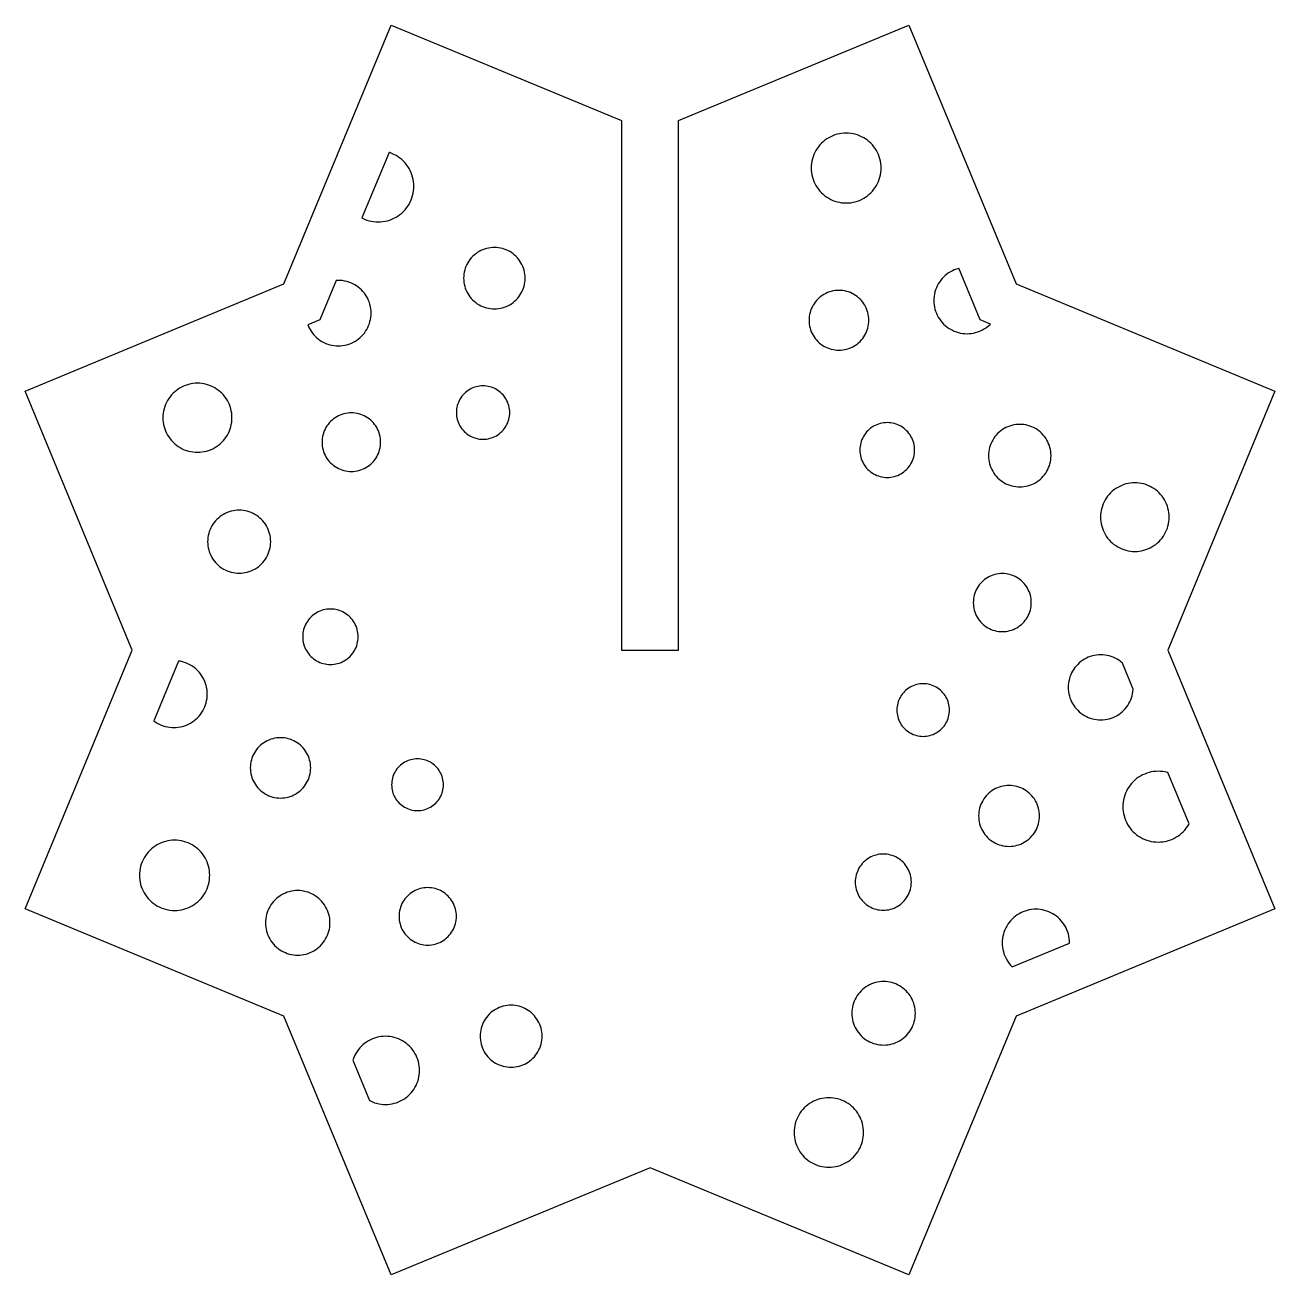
# Model space of a CAD drawing. Header units: millimetres. Extents: x -35 to 108, y -35 to 35.
# Drawn here: x -34.6 to 34.6, y -34.6 to 34.6 of the extents above; entities that cross this region are included whole.
import ezdxf

# ---------------------------------------------------------------- set-up
doc = ezdxf.new("R2010")
doc.units = ezdxf.units.MM
doc.layers.add('CUT', color=1, linetype='Continuous')

msp = doc.modelspace()

# ---------------------------------------------------------------- linework, layer by layer
at = {"layer": 'CUT'}
for points in [[(14.351, -34.645), (0, -28.701), (-14.351, -34.645), (-20.295, -20.295), (-34.645, -14.351), (-28.701, 0), (-34.645, 14.351), (-20.295, 20.295), (-14.351, 34.645), (-1.587, 29.359), (-1.587, 0), (1.587, 0), (1.587, 29.359), (14.351, 34.645), (20.295, 20.295), (34.645, 14.351), (28.701, 0), (34.645, -14.351), (20.295, -20.295), (14.351, -34.645)], [(12.711, 26.094), (12.748, 26.215), (12.776, 26.338), (12.797, 26.463), (12.809, 26.59), (12.814, 26.716), (12.809, 26.843), (12.797, 26.969), (12.776, 27.094), (12.748, 27.218), (12.711, 27.339), (12.666, 27.458), (12.614, 27.573), (12.554, 27.685), (12.487, 27.793), (12.413, 27.896), (12.333, 27.994), (12.246, 28.087), (12.154, 28.173), (12.056, 28.254), (11.952, 28.328), (11.845, 28.395), (11.733, 28.454), (11.617, 28.507), (11.499, 28.551), (11.377, 28.588), (11.254, 28.617), (11.129, 28.638), (11.003, 28.65), (10.876, 28.654), (10.749, 28.65), (10.623, 28.638), (10.498, 28.617), (10.374, 28.588), (10.253, 28.551), (10.134, 28.507), (10.019, 28.454), (9.907, 28.395), (9.799, 28.328), (9.696, 28.254), (9.598, 28.173), (9.506, 28.087), (9.419, 27.994), (9.339, 27.896), (9.265, 27.793), (9.198, 27.685), (9.138, 27.573), (9.086, 27.458), (9.041, 27.339), (9.004, 27.218), (8.975, 27.094), (8.955, 26.969), (8.942, 26.843), (8.938, 26.716), (8.942, 26.59), (8.955, 26.463), (8.975, 26.338), (9.004, 26.215), (9.041, 26.094), (9.086, 25.975), (9.138, 25.859), (9.198, 25.748), (9.265, 25.64), (9.339, 25.537), (9.419, 25.439), (9.506, 25.346), (9.598, 25.26), (9.696, 25.179), (9.799, 25.105), (9.907, 25.038), (10.019, 24.978), (10.134, 24.926), (10.253, 24.881), (10.374, 24.845), (10.498, 24.816), (10.623, 24.795), (10.749, 24.783), (10.876, 24.779), (11.003, 24.783), (11.129, 24.795), (11.254, 24.816), (11.377, 24.845), (11.499, 24.881), (11.617, 24.926), (11.733, 24.978), (11.845, 25.038), (11.952, 25.105), (12.056, 25.179), (12.154, 25.26), (12.246, 25.346), (12.333, 25.439), (12.413, 25.537), (12.487, 25.64), (12.554, 25.748), (12.614, 25.859), (12.666, 25.975), (12.711, 26.094)], [(-13.196, 25.069), (-13.159, 25.192), (-13.129, 25.318), (-13.108, 25.445), (-13.096, 25.574), (-13.091, 25.703), (-13.096, 25.832), (-13.108, 25.96), (-13.129, 26.087), (-13.159, 26.213), (-13.196, 26.336), (-13.241, 26.457), (-13.295, 26.575), (-13.356, 26.688), (-13.424, 26.798), (-13.499, 26.903), (-13.581, 27.003), (-13.669, 27.097), (-13.763, 27.185), (-13.863, 27.267), (-13.968, 27.342), (-14.077, 27.41), (-14.191, 27.471), (-14.309, 27.524), (-14.429, 27.57), (-14.463, 27.58), (-15.966, 23.951), (-15.935, 23.934), (-15.818, 23.881), (-15.697, 23.835), (-15.573, 23.798), (-15.448, 23.769), (-15.321, 23.748), (-15.192, 23.735), (-15.063, 23.731), (-14.934, 23.735), (-14.806, 23.748), (-14.678, 23.769), (-14.553, 23.798), (-14.429, 23.835), (-14.309, 23.881), (-14.191, 23.934), (-14.077, 23.995), (-13.968, 24.063), (-13.863, 24.138), (-13.763, 24.22), (-13.669, 24.308), (-13.581, 24.402), (-13.499, 24.502), (-13.424, 24.607), (-13.356, 24.717), (-13.295, 24.83), (-13.241, 24.948), (-13.196, 25.069)], [(-7.013, 20.064), (-6.98, 20.17), (-6.955, 20.279), (-6.937, 20.389), (-6.926, 20.5), (-6.922, 20.611), (-6.926, 20.723), (-6.937, 20.834), (-6.955, 20.944), (-6.98, 21.052), (-7.013, 21.159), (-7.052, 21.263), (-7.098, 21.365), (-7.151, 21.463), (-7.209, 21.558), (-7.274, 21.648), (-7.345, 21.735), (-7.421, 21.816), (-7.503, 21.892), (-7.589, 21.963), (-7.679, 22.028), (-7.774, 22.087), (-7.872, 22.139), (-7.974, 22.185), (-8.078, 22.224), (-8.185, 22.257), (-8.294, 22.282), (-8.404, 22.3), (-8.515, 22.311), (-8.626, 22.315), (-8.737, 22.311), (-8.848, 22.3), (-8.958, 22.282), (-9.067, 22.257), (-9.174, 22.224), (-9.278, 22.185), (-9.379, 22.139), (-9.478, 22.087), (-9.572, 22.028), (-9.663, 21.963), (-9.749, 21.892), (-9.831, 21.816), (-9.907, 21.735), (-9.978, 21.648), (-10.042, 21.558), (-10.101, 21.463), (-10.154, 21.365), (-10.2, 21.263), (-10.239, 21.159), (-10.272, 21.052), (-10.297, 20.944), (-10.315, 20.834), (-10.326, 20.723), (-10.33, 20.611), (-10.326, 20.5), (-10.315, 20.389), (-10.297, 20.279), (-10.272, 20.17), (-10.239, 20.064), (-10.2, 19.959), (-10.154, 19.858), (-10.101, 19.759), (-10.042, 19.665), (-9.978, 19.574), (-9.907, 19.488), (-9.831, 19.407), (-9.749, 19.33), (-9.663, 19.26), (-9.572, 19.195), (-9.478, 19.136), (-9.379, 19.083), (-9.278, 19.037), (-9.174, 18.998), (-9.067, 18.966), (-8.958, 18.94), (-8.848, 18.922), (-8.737, 18.911), (-8.626, 18.908), (-8.515, 18.911), (-8.404, 18.922), (-8.294, 18.94), (-8.185, 18.966), (-8.078, 18.998), (-7.974, 19.037), (-7.872, 19.083), (-7.774, 19.136), (-7.679, 19.195), (-7.589, 19.26), (-7.503, 19.33), (-7.421, 19.407), (-7.345, 19.488), (-7.274, 19.574), (-7.209, 19.665), (-7.151, 19.759), (-7.098, 19.858), (-7.052, 19.959), (-7.013, 20.064)], [(18.388, 17.721), (18.494, 17.778), (18.597, 17.842), (18.694, 17.912), (18.788, 17.988), (18.874, 18.069), (18.305, 18.305), (17.124, 21.157), (17.097, 21.151), (16.982, 21.116), (16.869, 21.073), (16.76, 21.024), (16.653, 20.967), (16.551, 20.903), (16.453, 20.833), (16.36, 20.757), (16.272, 20.674), (16.19, 20.586), (16.113, 20.493), (16.043, 20.395), (15.979, 20.293), (15.923, 20.187), (15.873, 20.077), (15.831, 19.964), (15.796, 19.849), (15.768, 19.732), (15.749, 19.613), (15.737, 19.493), (15.733, 19.372), (15.737, 19.252), (15.749, 19.132), (15.768, 19.013), (15.796, 18.896), (15.831, 18.781), (15.873, 18.668), (15.923, 18.558), (15.979, 18.452), (16.043, 18.35), (16.113, 18.252), (16.19, 18.159), (16.272, 18.071), (16.36, 17.988), (16.453, 17.912), (16.551, 17.842), (16.653, 17.778), (16.76, 17.721), (16.869, 17.672), (16.982, 17.629), (17.097, 17.594), (17.215, 17.567), (17.333, 17.547), (17.453, 17.536), (17.574, 17.532), (17.694, 17.536), (17.814, 17.547), (17.933, 17.567), (18.05, 17.594), (18.165, 17.629), (18.278, 17.672), (18.388, 17.721)], [(-15.556, 18.091), (-15.522, 18.204), (-15.495, 18.32), (-15.476, 18.437), (-15.464, 18.555), (-15.46, 18.674), (-15.464, 18.793), (-15.476, 18.911), (-15.495, 19.028), (-15.522, 19.144), (-15.556, 19.257), (-15.598, 19.369), (-15.647, 19.477), (-15.703, 19.582), (-15.766, 19.682), (-15.835, 19.779), (-15.911, 19.871), (-15.992, 19.957), (-16.078, 20.039), (-16.17, 20.114), (-16.267, 20.183), (-16.368, 20.246), (-16.472, 20.302), (-16.581, 20.351), (-16.692, 20.393), (-16.805, 20.427), (-16.921, 20.454), (-17.038, 20.474), (-17.156, 20.485), (-17.275, 20.489), (-17.394, 20.485), (-17.402, 20.484), (-18.305, 18.305), (-18.971, 18.029), (-18.952, 17.979), (-18.903, 17.871), (-18.847, 17.766), (-18.784, 17.666), (-18.715, 17.569), (-18.64, 17.477), (-18.559, 17.391), (-18.472, 17.309), (-18.38, 17.234), (-18.284, 17.165), (-18.183, 17.102), (-18.078, 17.046), (-17.97, 16.997), (-17.859, 16.955), (-17.745, 16.921), (-17.629, 16.894), (-17.512, 16.874), (-17.394, 16.863), (-17.275, 16.859), (-17.156, 16.863), (-17.038, 16.874), (-16.921, 16.894), (-16.805, 16.921), (-16.692, 16.955), (-16.581, 16.997), (-16.472, 17.046), (-16.368, 17.102), (-16.267, 17.165), (-16.17, 17.234), (-16.078, 17.309), (-15.992, 17.391), (-15.911, 17.477), (-15.835, 17.569), (-15.766, 17.666), (-15.703, 17.766), (-15.647, 17.871), (-15.598, 17.979), (-15.556, 18.091)], [(12.043, 17.745), (12.075, 17.848), (12.099, 17.954), (12.117, 18.061), (12.128, 18.169), (12.131, 18.278), (12.128, 18.386), (12.117, 18.494), (12.099, 18.601), (12.075, 18.707), (12.043, 18.81), (12.005, 18.912), (11.96, 19.011), (11.909, 19.106), (11.852, 19.198), (11.789, 19.287), (11.72, 19.37), (11.646, 19.45), (11.566, 19.524), (11.483, 19.593), (11.394, 19.656), (11.302, 19.713), (11.207, 19.764), (11.108, 19.809), (11.006, 19.847), (10.902, 19.879), (10.797, 19.903), (10.69, 19.921), (10.582, 19.932), (10.473, 19.935), (10.365, 19.932), (10.257, 19.921), (10.15, 19.903), (10.044, 19.879), (9.941, 19.847), (9.839, 19.809), (9.74, 19.764), (9.645, 19.713), (9.552, 19.656), (9.464, 19.593), (9.38, 19.524), (9.301, 19.45), (9.227, 19.37), (9.158, 19.287), (9.095, 19.198), (9.038, 19.106), (8.987, 19.011), (8.942, 18.912), (8.904, 18.81), (8.872, 18.707), (8.848, 18.601), (8.83, 18.494), (8.819, 18.386), (8.816, 18.278), (8.819, 18.169), (8.83, 18.061), (8.848, 17.954), (8.872, 17.848), (8.904, 17.745), (8.942, 17.643), (8.987, 17.544), (9.038, 17.449), (9.095, 17.357), (9.158, 17.268), (9.227, 17.185), (9.301, 17.105), (9.38, 17.031), (9.464, 16.962), (9.552, 16.899), (9.645, 16.842), (9.74, 16.791), (9.839, 16.746), (9.941, 16.708), (10.044, 16.676), (10.15, 16.652), (10.257, 16.634), (10.365, 16.623), (10.473, 16.62), (10.582, 16.623), (10.69, 16.634), (10.797, 16.652), (10.902, 16.676), (11.006, 16.708), (11.108, 16.746), (11.207, 16.791), (11.302, 16.842), (11.394, 16.899), (11.483, 16.962), (11.566, 17.031), (11.646, 17.105), (11.72, 17.185), (11.789, 17.268), (11.852, 17.357), (11.909, 17.449), (11.96, 17.544), (12.005, 17.643), (12.043, 17.745)], [(-23.274, 12.259), (-23.237, 12.378), (-23.209, 12.5), (-23.188, 12.624), (-23.176, 12.749), (-23.172, 12.874), (-23.176, 12.999), (-23.188, 13.124), (-23.209, 13.247), (-23.237, 13.369), (-23.274, 13.489), (-23.318, 13.607), (-23.37, 13.721), (-23.429, 13.831), (-23.495, 13.938), (-23.568, 14.039), (-23.647, 14.136), (-23.733, 14.228), (-23.824, 14.313), (-23.921, 14.393), (-24.023, 14.466), (-24.129, 14.532), (-24.24, 14.591), (-24.354, 14.643), (-24.471, 14.687), (-24.591, 14.723), (-24.713, 14.752), (-24.837, 14.772), (-24.961, 14.784), (-25.086, 14.788), (-25.212, 14.784), (-25.336, 14.772), (-25.46, 14.752), (-25.582, 14.723), (-25.702, 14.687), (-25.819, 14.643), (-25.933, 14.591), (-26.044, 14.532), (-26.15, 14.466), (-26.252, 14.393), (-26.349, 14.313), (-26.44, 14.228), (-26.526, 14.136), (-26.605, 14.039), (-26.678, 13.938), (-26.744, 13.831), (-26.803, 13.721), (-26.855, 13.607), (-26.899, 13.489), (-26.936, 13.369), (-26.964, 13.247), (-26.984, 13.124), (-26.997, 12.999), (-27.001, 12.874), (-26.997, 12.749), (-26.984, 12.624), (-26.964, 12.5), (-26.936, 12.378), (-26.899, 12.259), (-26.855, 12.141), (-26.803, 12.027), (-26.744, 11.917), (-26.678, 11.81), (-26.605, 11.709), (-26.526, 11.612), (-26.44, 11.52), (-26.349, 11.435), (-26.252, 11.355), (-26.15, 11.282), (-26.044, 11.216), (-25.933, 11.157), (-25.819, 11.105), (-25.702, 11.061), (-25.582, 11.025), (-25.46, 10.996), (-25.336, 10.976), (-25.212, 10.964), (-25.086, 10.96), (-24.961, 10.964), (-24.837, 10.976), (-24.713, 10.996), (-24.591, 11.025), (-24.471, 11.061), (-24.354, 11.105), (-24.24, 11.157), (-24.129, 11.216), (-24.023, 11.282), (-23.921, 11.355), (-23.824, 11.435), (-23.733, 11.52), (-23.647, 11.612), (-23.568, 11.709), (-23.495, 11.81), (-23.429, 11.917), (-23.37, 12.027), (-23.318, 12.141), (-23.274, 12.259)], [(-7.853, 12.687), (-7.825, 12.779), (-7.803, 12.873), (-7.787, 12.969), (-7.778, 13.065), (-7.775, 13.162), (-7.778, 13.259), (-7.787, 13.355), (-7.803, 13.45), (-7.825, 13.545), (-7.853, 13.637), (-7.887, 13.728), (-7.927, 13.816), (-7.973, 13.901), (-8.024, 13.983), (-8.08, 14.062), (-8.142, 14.137), (-8.208, 14.207), (-8.278, 14.274), (-8.353, 14.335), (-8.432, 14.391), (-8.514, 14.442), (-8.599, 14.488), (-8.688, 14.528), (-8.778, 14.562), (-8.871, 14.59), (-8.965, 14.612), (-9.06, 14.628), (-9.157, 14.637), (-9.253, 14.64), (-9.35, 14.637), (-9.446, 14.628), (-9.542, 14.612), (-9.636, 14.59), (-9.729, 14.562), (-9.819, 14.528), (-9.907, 14.488), (-9.993, 14.442), (-10.075, 14.391), (-10.153, 14.335), (-10.228, 14.274), (-10.299, 14.207), (-10.365, 14.137), (-10.426, 14.062), (-10.483, 13.983), (-10.534, 13.901), (-10.579, 13.816), (-10.619, 13.728), (-10.653, 13.637), (-10.681, 13.545), (-10.703, 13.45), (-10.719, 13.355), (-10.729, 13.259), (-10.732, 13.162), (-10.729, 13.065), (-10.719, 12.969), (-10.703, 12.873), (-10.681, 12.779), (-10.653, 12.687), (-10.619, 12.596), (-10.579, 12.508), (-10.534, 12.423), (-10.483, 12.34), (-10.426, 12.262), (-10.365, 12.187), (-10.299, 12.116), (-10.228, 12.05), (-10.153, 11.989), (-10.075, 11.933), (-9.993, 11.881), (-9.907, 11.836), (-9.819, 11.796), (-9.729, 11.762), (-9.636, 11.734), (-9.542, 11.712), (-9.446, 11.696), (-9.35, 11.687), (-9.253, 11.683), (-9.157, 11.687), (-9.06, 11.696), (-8.965, 11.712), (-8.871, 11.734), (-8.778, 11.762), (-8.688, 11.796), (-8.599, 11.836), (-8.514, 11.881), (-8.432, 11.933), (-8.353, 11.989), (-8.278, 12.05), (-8.208, 12.116), (-8.142, 12.187), (-8.08, 12.262), (-8.024, 12.34), (-7.973, 12.423), (-7.927, 12.508), (-7.887, 12.596), (-7.853, 12.687)], [(-15.017, 10.997), (-14.986, 11.098), (-14.962, 11.202), (-14.944, 11.307), (-14.934, 11.413), (-14.93, 11.519), (-14.934, 11.625), (-14.944, 11.731), (-14.962, 11.836), (-14.986, 11.94), (-15.017, 12.041), (-15.054, 12.141), (-15.098, 12.238), (-15.148, 12.332), (-15.204, 12.422), (-15.266, 12.509), (-15.334, 12.591), (-15.406, 12.668), (-15.484, 12.741), (-15.566, 12.809), (-15.653, 12.87), (-15.743, 12.927), (-15.837, 12.977), (-15.934, 13.021), (-16.033, 13.058), (-16.135, 13.089), (-16.239, 13.113), (-16.344, 13.131), (-16.449, 13.141), (-16.556, 13.144), (-16.662, 13.141), (-16.768, 13.131), (-16.873, 13.113), (-16.976, 13.089), (-17.078, 13.058), (-17.178, 13.021), (-17.275, 12.977), (-17.368, 12.927), (-17.459, 12.87), (-17.545, 12.809), (-17.627, 12.741), (-17.705, 12.668), (-17.778, 12.591), (-17.845, 12.509), (-17.907, 12.422), (-17.963, 12.332), (-18.013, 12.238), (-18.057, 12.141), (-18.095, 12.041), (-18.126, 11.94), (-18.15, 11.836), (-18.167, 11.731), (-18.178, 11.625), (-18.181, 11.519), (-18.178, 11.413), (-18.167, 11.307), (-18.15, 11.202), (-18.126, 11.098), (-18.095, 10.997), (-18.057, 10.897), (-18.013, 10.8), (-17.963, 10.706), (-17.907, 10.616), (-17.845, 10.53), (-17.778, 10.447), (-17.705, 10.37), (-17.627, 10.297), (-17.545, 10.23), (-17.459, 10.168), (-17.368, 10.111), (-17.275, 10.061), (-17.178, 10.017), (-17.078, 9.98), (-16.976, 9.949), (-16.873, 9.925), (-16.768, 9.908), (-16.662, 9.897), (-16.556, 9.894), (-16.449, 9.897), (-16.344, 9.908), (-16.239, 9.925), (-16.135, 9.949), (-16.033, 9.98), (-15.934, 10.017), (-15.837, 10.061), (-15.743, 10.111), (-15.653, 10.168), (-15.566, 10.23), (-15.484, 10.297), (-15.406, 10.37), (-15.334, 10.447), (-15.266, 10.53), (-15.204, 10.616), (-15.148, 10.706), (-15.098, 10.8), (-15.054, 10.897), (-15.017, 10.997)], [(14.59, 10.596), (14.619, 10.691), (14.641, 10.788), (14.657, 10.886), (14.667, 10.985), (14.67, 11.084), (14.667, 11.184), (14.657, 11.283), (14.641, 11.381), (14.619, 11.478), (14.59, 11.573), (14.555, 11.666), (14.514, 11.756), (14.467, 11.844), (14.415, 11.928), (14.357, 12.009), (14.294, 12.086), (14.226, 12.158), (14.153, 12.226), (14.076, 12.289), (13.996, 12.347), (13.911, 12.4), (13.824, 12.446), (13.733, 12.487), (13.64, 12.522), (13.545, 12.551), (13.448, 12.574), (13.35, 12.59), (13.251, 12.6), (13.152, 12.603), (13.053, 12.6), (12.954, 12.59), (12.856, 12.574), (12.759, 12.551), (12.664, 12.522), (12.571, 12.487), (12.48, 12.446), (12.393, 12.4), (12.308, 12.347), (12.228, 12.289), (12.151, 12.226), (12.078, 12.158), (12.01, 12.086), (11.947, 12.009), (11.889, 11.928), (11.837, 11.844), (11.79, 11.756), (11.749, 11.666), (11.714, 11.573), (11.685, 11.478), (11.663, 11.381), (11.646, 11.283), (11.637, 11.184), (11.633, 11.084), (11.637, 10.985), (11.646, 10.886), (11.663, 10.788), (11.685, 10.691), (11.714, 10.596), (11.749, 10.503), (11.79, 10.413), (11.837, 10.325), (11.889, 10.241), (11.947, 10.16), (12.01, 10.083), (12.078, 10.011), (12.151, 9.943), (12.228, 9.88), (12.308, 9.822), (12.393, 9.769), (12.48, 9.723), (12.571, 9.682), (12.664, 9.647), (12.759, 9.618), (12.856, 9.595), (12.954, 9.579), (13.053, 9.569), (13.152, 9.566), (13.251, 9.569), (13.35, 9.579), (13.448, 9.595), (13.545, 9.618), (13.64, 9.647), (13.733, 9.682), (13.824, 9.723), (13.911, 9.769), (13.996, 9.822), (14.076, 9.88), (14.153, 9.943), (14.226, 10.011), (14.294, 10.083), (14.357, 10.16), (14.415, 10.241), (14.467, 10.325), (14.514, 10.413), (14.555, 10.503), (14.59, 10.596)], [(22.139, 10.216), (22.172, 10.324), (22.197, 10.435), (22.216, 10.547), (22.227, 10.66), (22.231, 10.773), (22.227, 10.886), (22.216, 10.999), (22.197, 11.111), (22.172, 11.221), (22.139, 11.33), (22.099, 11.436), (22.052, 11.539), (21.998, 11.639), (21.939, 11.736), (21.872, 11.828), (21.801, 11.916), (21.723, 11.998), (21.64, 12.076), (21.553, 12.148), (21.46, 12.214), (21.364, 12.274), (21.264, 12.327), (21.161, 12.374), (21.055, 12.414), (20.946, 12.447), (20.836, 12.473), (20.724, 12.491), (20.611, 12.502), (20.498, 12.506), (20.384, 12.502), (20.271, 12.491), (20.16, 12.473), (20.049, 12.447), (19.941, 12.414), (19.834, 12.374), (19.731, 12.327), (19.631, 12.274), (19.535, 12.214), (19.443, 12.148), (19.355, 12.076), (19.272, 11.998), (19.195, 11.916), (19.123, 11.828), (19.057, 11.736), (18.997, 11.639), (18.943, 11.539), (18.897, 11.436), (18.857, 11.33), (18.824, 11.221), (18.798, 11.111), (18.78, 10.999), (18.768, 10.886), (18.765, 10.773), (18.768, 10.66), (18.78, 10.547), (18.798, 10.435), (18.824, 10.324), (18.857, 10.216), (18.897, 10.11), (18.943, 10.007), (18.997, 9.907), (19.057, 9.81), (19.123, 9.718), (19.195, 9.63), (19.272, 9.548), (19.355, 9.47), (19.443, 9.398), (19.535, 9.332), (19.631, 9.272), (19.731, 9.219), (19.834, 9.172), (19.941, 9.132), (20.049, 9.099), (20.16, 9.073), (20.271, 9.055), (20.384, 9.044), (20.498, 9.04), (20.611, 9.044), (20.724, 9.055), (20.836, 9.073), (20.946, 9.099), (21.055, 9.132), (21.161, 9.172), (21.264, 9.219), (21.364, 9.272), (21.46, 9.332), (21.553, 9.398), (21.64, 9.47), (21.723, 9.548), (21.801, 9.63), (21.872, 9.718), (21.939, 9.81), (21.998, 9.907), (22.052, 10.007), (22.099, 10.11), (22.139, 10.216)], [(28.678, 6.754), (28.714, 6.873), (28.742, 6.994), (28.762, 7.117), (28.775, 7.241), (28.779, 7.366), (28.775, 7.49), (28.762, 7.614), (28.742, 7.737), (28.714, 7.858), (28.678, 7.977), (28.634, 8.094), (28.582, 8.207), (28.524, 8.317), (28.458, 8.423), (28.386, 8.524), (28.307, 8.62), (28.221, 8.711), (28.131, 8.796), (28.034, 8.875), (27.933, 8.948), (27.827, 9.013), (27.718, 9.072), (27.604, 9.123), (27.488, 9.167), (27.369, 9.203), (27.247, 9.232), (27.124, 9.252), (27.001, 9.264), (26.876, 9.268), (26.752, 9.264), (26.628, 9.252), (26.505, 9.232), (26.384, 9.203), (26.265, 9.167), (26.148, 9.123), (26.035, 9.072), (25.925, 9.013), (25.819, 8.948), (25.718, 8.875), (25.622, 8.796), (25.531, 8.711), (25.446, 8.62), (25.367, 8.524), (25.294, 8.423), (25.229, 8.317), (25.17, 8.207), (25.118, 8.094), (25.075, 7.977), (25.038, 7.858), (25.01, 7.737), (24.99, 7.614), (24.978, 7.49), (24.974, 7.366), (24.978, 7.241), (24.99, 7.117), (25.01, 6.994), (25.038, 6.873), (25.075, 6.754), (25.118, 6.638), (25.17, 6.524), (25.229, 6.414), (25.294, 6.309), (25.367, 6.207), (25.446, 6.111), (25.531, 6.02), (25.622, 5.935), (25.718, 5.856), (25.819, 5.784), (25.925, 5.718), (26.035, 5.659), (26.148, 5.608), (26.265, 5.564), (26.384, 5.528), (26.505, 5.5), (26.628, 5.479), (26.752, 5.467), (26.876, 5.463), (27.001, 5.467), (27.124, 5.479), (27.247, 5.5), (27.369, 5.528), (27.488, 5.564), (27.604, 5.608), (27.718, 5.659), (27.827, 5.718), (27.933, 5.784), (28.034, 5.856), (28.131, 5.935), (28.221, 6.02), (28.307, 6.111), (28.386, 6.207), (28.458, 6.309), (28.524, 6.414), (28.582, 6.524), (28.634, 6.638), (28.678, 6.754)], [(-21.12, 5.442), (-21.087, 5.551), (-21.061, 5.662), (-21.042, 5.775), (-21.031, 5.889), (-21.027, 6.003), (-21.031, 6.117), (-21.042, 6.231), (-21.061, 6.344), (-21.087, 6.455), (-21.12, 6.565), (-21.16, 6.672), (-21.207, 6.776), (-21.261, 6.877), (-21.321, 6.974), (-21.388, 7.067), (-21.461, 7.155), (-21.539, 7.239), (-21.622, 7.317), (-21.711, 7.389), (-21.803, 7.456), (-21.901, 7.516), (-22.001, 7.57), (-22.106, 7.617), (-22.213, 7.658), (-22.322, 7.691), (-22.433, 7.717), (-22.546, 7.735), (-22.66, 7.747), (-22.774, 7.75), (-22.888, 7.747), (-23.002, 7.735), (-23.115, 7.717), (-23.226, 7.691), (-23.336, 7.658), (-23.443, 7.617), (-23.547, 7.57), (-23.648, 7.516), (-23.745, 7.456), (-23.838, 7.389), (-23.926, 7.317), (-24.01, 7.239), (-24.088, 7.155), (-24.16, 7.067), (-24.227, 6.974), (-24.287, 6.877), (-24.341, 6.776), (-24.388, 6.672), (-24.429, 6.565), (-24.462, 6.455), (-24.488, 6.344), (-24.506, 6.231), (-24.518, 6.117), (-24.521, 6.003), (-24.518, 5.889), (-24.506, 5.775), (-24.488, 5.662), (-24.462, 5.551), (-24.429, 5.442), (-24.388, 5.335), (-24.341, 5.23), (-24.287, 5.13), (-24.227, 5.033), (-24.16, 4.94), (-24.088, 4.851), (-24.01, 4.768), (-23.926, 4.69), (-23.838, 4.617), (-23.745, 4.55), (-23.648, 4.49), (-23.547, 4.436), (-23.443, 4.389), (-23.336, 4.349), (-23.226, 4.316), (-23.115, 4.29), (-23.002, 4.271), (-22.888, 4.26), (-22.774, 4.256), (-22.66, 4.26), (-22.546, 4.271), (-22.433, 4.29), (-22.322, 4.316), (-22.213, 4.349), (-22.106, 4.389), (-22.001, 4.436), (-21.901, 4.49), (-21.803, 4.55), (-21.711, 4.617), (-21.622, 4.69), (-21.539, 4.768), (-21.461, 4.851), (-21.388, 4.94), (-21.321, 5.033), (-21.261, 5.13), (-21.207, 5.23), (-21.16, 5.335), (-21.12, 5.442)], [(21.052, 2.111), (21.083, 2.211), (21.107, 2.314), (21.124, 2.418), (21.134, 2.522), (21.138, 2.628), (21.134, 2.733), (21.124, 2.838), (21.107, 2.941), (21.083, 3.044), (21.052, 3.145), (21.015, 3.243), (20.972, 3.339), (20.922, 3.432), (20.867, 3.521), (20.805, 3.607), (20.739, 3.688), (20.667, 3.765), (20.59, 3.837), (20.508, 3.904), (20.423, 3.965), (20.333, 4.021), (20.241, 4.07), (20.145, 4.114), (20.046, 4.151), (19.945, 4.181), (19.843, 4.205), (19.739, 4.223), (19.634, 4.233), (19.529, 4.236), (19.424, 4.233), (19.319, 4.223), (19.215, 4.205), (19.113, 4.181), (19.012, 4.151), (18.913, 4.114), (18.818, 4.07), (18.725, 4.021), (18.635, 3.965), (18.55, 3.904), (18.468, 3.837), (18.392, 3.765), (18.32, 3.688), (18.253, 3.607), (18.192, 3.521), (18.136, 3.432), (18.086, 3.339), (18.043, 3.243), (18.006, 3.145), (17.975, 3.044), (17.951, 2.941), (17.934, 2.838), (17.924, 2.733), (17.92, 2.628), (17.924, 2.522), (17.934, 2.418), (17.951, 2.314), (17.975, 2.211), (18.006, 2.111), (18.043, 2.012), (18.086, 1.916), (18.136, 1.823), (18.192, 1.734), (18.253, 1.648), (18.32, 1.567), (18.392, 1.49), (18.468, 1.418), (18.55, 1.351), (18.635, 1.29), (18.725, 1.234), (18.818, 1.185), (18.913, 1.141), (19.012, 1.104), (19.113, 1.074), (19.215, 1.05), (19.319, 1.033), (19.424, 1.022), (19.529, 1.019), (19.634, 1.022), (19.739, 1.033), (19.843, 1.05), (19.945, 1.074), (20.046, 1.104), (20.145, 1.141), (20.241, 1.185), (20.333, 1.234), (20.423, 1.29), (20.508, 1.351), (20.59, 1.418), (20.667, 1.49), (20.739, 1.567), (20.805, 1.648), (20.867, 1.734), (20.922, 1.823), (20.972, 1.916), (21.015, 2.012), (21.052, 2.111)], [(-16.258, 0.238), (-16.229, 0.335), (-16.206, 0.433), (-16.19, 0.532), (-16.18, 0.632), (-16.177, 0.733), (-16.18, 0.833), (-16.19, 0.933), (-16.206, 1.033), (-16.229, 1.13), (-16.258, 1.227), (-16.294, 1.321), (-16.335, 1.413), (-16.383, 1.501), (-16.436, 1.587), (-16.494, 1.669), (-16.558, 1.746), (-16.627, 1.82), (-16.7, 1.889), (-16.778, 1.952), (-16.86, 2.011), (-16.945, 2.064), (-17.034, 2.112), (-17.126, 2.153), (-17.22, 2.189), (-17.316, 2.218), (-17.414, 2.241), (-17.514, 2.257), (-17.614, 2.267), (-17.714, 2.27), (-17.815, 2.267), (-17.915, 2.257), (-18.014, 2.241), (-18.112, 2.218), (-18.208, 2.189), (-18.303, 2.153), (-18.394, 2.112), (-18.483, 2.064), (-18.568, 2.011), (-18.65, 1.952), (-18.728, 1.889), (-18.801, 1.82), (-18.87, 1.746), (-18.934, 1.669), (-18.993, 1.587), (-19.046, 1.501), (-19.093, 1.413), (-19.135, 1.321), (-19.17, 1.227), (-19.199, 1.13), (-19.222, 1.033), (-19.239, 0.933), (-19.248, 0.833), (-19.252, 0.733), (-19.248, 0.632), (-19.239, 0.532), (-19.222, 0.433), (-19.199, 0.335), (-19.17, 0.238), (-19.135, 0.144), (-19.093, 0.052), (-19.046, -0.036), (-18.993, -0.122), (-18.934, -0.203), (-18.87, -0.281), (-18.801, -0.355), (-18.728, -0.423), (-18.65, -0.487), (-18.568, -0.546), (-18.483, -0.599), (-18.394, -0.646), (-18.303, -0.688), (-18.208, -0.723), (-18.112, -0.753), (-18.014, -0.775), (-17.915, -0.792), (-17.815, -0.802), (-17.714, -0.805), (-17.614, -0.802), (-17.514, -0.792), (-17.414, -0.775), (-17.316, -0.753), (-17.22, -0.723), (-17.126, -0.688), (-17.034, -0.646), (-16.945, -0.599), (-16.86, -0.546), (-16.778, -0.487), (-16.7, -0.423), (-16.627, -0.355), (-16.558, -0.281), (-16.494, -0.203), (-16.436, -0.122), (-16.383, -0.036), (-16.335, 0.052), (-16.294, 0.144), (-16.258, 0.238)], [(-24.639, -3.042), (-24.603, -2.926), (-24.576, -2.808), (-24.556, -2.688), (-24.544, -2.567), (-24.54, -2.446), (-24.544, -2.325), (-24.556, -2.204), (-24.576, -2.085), (-24.603, -1.966), (-24.639, -1.85), (-24.681, -1.737), (-24.731, -1.626), (-24.789, -1.519), (-24.853, -1.416), (-24.923, -1.318), (-25, -1.224), (-25.083, -1.136), (-25.172, -1.053), (-25.265, -0.976), (-25.364, -0.905), (-25.467, -0.841), (-25.574, -0.784), (-25.685, -0.734), (-25.798, -0.691), (-25.914, -0.656), (-26.032, -0.628), (-26.14, -0.61), (-27.512, -3.924), (-27.424, -3.987), (-27.321, -4.051), (-27.214, -4.109), (-27.103, -4.159), (-26.99, -4.201), (-26.874, -4.237), (-26.755, -4.264), (-26.636, -4.284), (-26.515, -4.296), (-26.394, -4.3), (-26.273, -4.296), (-26.152, -4.284), (-26.032, -4.264), (-25.914, -4.237), (-25.798, -4.201), (-25.685, -4.159), (-25.574, -4.109), (-25.467, -4.051), (-25.364, -3.987), (-25.265, -3.917), (-25.172, -3.84), (-25.083, -3.757), (-25, -3.668), (-24.923, -3.575), (-24.853, -3.476), (-24.789, -3.373), (-24.731, -3.266), (-24.681, -3.156), (-24.639, -3.042)], [(26.694, -2.649), (26.728, -2.537), (26.755, -2.422), (26.774, -2.305), (26.786, -2.188), (26.786, -2.171), (26.188, -0.727), (26.176, -0.715), (26.084, -0.641), (25.989, -0.572), (25.888, -0.51), (25.784, -0.454), (25.677, -0.405), (25.567, -0.364), (25.454, -0.33), (25.339, -0.303), (25.223, -0.284), (25.105, -0.272), (24.987, -0.268), (24.87, -0.272), (24.752, -0.284), (24.636, -0.303), (24.521, -0.33), (24.408, -0.364), (24.298, -0.405), (24.191, -0.454), (24.087, -0.51), (23.986, -0.572), (23.891, -0.641), (23.799, -0.715), (23.713, -0.796), (23.633, -0.882), (23.558, -0.973), (23.489, -1.069), (23.427, -1.169), (23.371, -1.273), (23.323, -1.381), (23.281, -1.491), (23.247, -1.604), (23.22, -1.719), (23.201, -1.835), (23.189, -1.952), (23.186, -2.07), (23.189, -2.188), (23.201, -2.305), (23.22, -2.422), (23.247, -2.537), (23.281, -2.649), (23.323, -2.76), (23.371, -2.867), (23.427, -2.971), (23.489, -3.071), (23.558, -3.167), (23.633, -3.258), (23.713, -3.344), (23.799, -3.425), (23.891, -3.5), (23.986, -3.568), (24.087, -3.631), (24.191, -3.686), (24.298, -3.735), (24.408, -3.776), (24.521, -3.811), (24.636, -3.837), (24.752, -3.857), (24.87, -3.868), (24.987, -3.872), (25.105, -3.868), (25.223, -3.857), (25.339, -3.837), (25.454, -3.811), (25.567, -3.776), (25.677, -3.735), (25.784, -3.686), (25.888, -3.631), (25.989, -3.568), (26.084, -3.5), (26.176, -3.425), (26.262, -3.344), (26.342, -3.258), (26.417, -3.167), (26.486, -3.071), (26.548, -2.971), (26.604, -2.867), (26.652, -2.76), (26.694, -2.649)], [(16.522, -3.797), (16.55, -3.706), (16.572, -3.613), (16.587, -3.519), (16.597, -3.424), (16.6, -3.329), (16.597, -3.234), (16.587, -3.139), (16.572, -3.045), (16.55, -2.952), (16.522, -2.861), (16.489, -2.771), (16.449, -2.684), (16.404, -2.6), (16.354, -2.519), (16.299, -2.442), (16.238, -2.368), (16.173, -2.298), (16.103, -2.233), (16.029, -2.173), (15.952, -2.117), (15.871, -2.067), (15.787, -2.022), (15.7, -1.982), (15.611, -1.949), (15.519, -1.921), (15.427, -1.9), (15.332, -1.884), (15.238, -1.875), (15.142, -1.872), (15.047, -1.875), (14.952, -1.884), (14.858, -1.9), (14.765, -1.921), (14.674, -1.949), (14.585, -1.982), (14.498, -2.022), (14.414, -2.067), (14.333, -2.117), (14.255, -2.173), (14.181, -2.233), (14.112, -2.298), (14.046, -2.368), (13.986, -2.442), (13.93, -2.519), (13.88, -2.6), (13.835, -2.684), (13.796, -2.771), (13.762, -2.861), (13.734, -2.952), (13.713, -3.045), (13.697, -3.139), (13.688, -3.234), (13.685, -3.329), (13.688, -3.424), (13.697, -3.519), (13.713, -3.613), (13.734, -3.706), (13.762, -3.797), (13.796, -3.887), (13.835, -3.974), (13.88, -4.058), (13.93, -4.139), (13.986, -4.216), (14.046, -4.29), (14.112, -4.36), (14.181, -4.425), (14.255, -4.485), (14.333, -4.541), (14.414, -4.591), (14.498, -4.636), (14.585, -4.675), (14.674, -4.709), (14.765, -4.737), (14.858, -4.758), (14.952, -4.774), (15.047, -4.783), (15.142, -4.786), (15.238, -4.783), (15.332, -4.774), (15.427, -4.758), (15.519, -4.737), (15.611, -4.709), (15.7, -4.675), (15.787, -4.636), (15.871, -4.591), (15.952, -4.541), (16.029, -4.485), (16.103, -4.425), (16.173, -4.36), (16.238, -4.29), (16.299, -4.216), (16.354, -4.139), (16.404, -4.058), (16.449, -3.974), (16.489, -3.887), (16.522, -3.797)], [(-18.898, -7.072), (-18.867, -6.968), (-18.842, -6.861), (-18.824, -6.753), (-18.813, -6.644), (-18.81, -6.535), (-18.813, -6.425), (-18.824, -6.316), (-18.842, -6.208), (-18.867, -6.102), (-18.898, -5.997), (-18.937, -5.894), (-18.982, -5.795), (-19.034, -5.698), (-19.092, -5.605), (-19.155, -5.516), (-19.225, -5.431), (-19.3, -5.351), (-19.38, -5.277), (-19.464, -5.207), (-19.553, -5.143), (-19.646, -5.085), (-19.743, -5.034), (-19.843, -4.989), (-19.945, -4.95), (-20.05, -4.918), (-20.156, -4.893), (-20.264, -4.876), (-20.373, -4.865), (-20.483, -4.861), (-20.592, -4.865), (-20.701, -4.876), (-20.809, -4.893), (-20.916, -4.918), (-21.021, -4.95), (-21.123, -4.989), (-21.223, -5.034), (-21.32, -5.085), (-21.413, -5.143), (-21.502, -5.207), (-21.586, -5.277), (-21.666, -5.351), (-21.741, -5.431), (-21.81, -5.516), (-21.874, -5.605), (-21.932, -5.698), (-21.984, -5.795), (-22.029, -5.894), (-22.067, -5.997), (-22.099, -6.102), (-22.124, -6.208), (-22.142, -6.316), (-22.153, -6.425), (-22.156, -6.535), (-22.153, -6.644), (-22.142, -6.753), (-22.124, -6.861), (-22.099, -6.968), (-22.067, -7.072), (-22.029, -7.175), (-21.984, -7.275), (-21.932, -7.371), (-21.874, -7.464), (-21.81, -7.553), (-21.741, -7.638), (-21.666, -7.718), (-21.586, -7.793), (-21.502, -7.862), (-21.413, -7.926), (-21.32, -7.984), (-21.223, -8.035), (-21.123, -8.081), (-21.021, -8.119), (-20.916, -8.151), (-20.809, -8.176), (-20.701, -8.194), (-20.592, -8.204), (-20.483, -8.208), (-20.373, -8.204), (-20.264, -8.194), (-20.156, -8.176), (-20.05, -8.151), (-19.945, -8.119), (-19.843, -8.081), (-19.743, -8.035), (-19.646, -7.984), (-19.553, -7.926), (-19.464, -7.862), (-19.38, -7.793), (-19.3, -7.718), (-19.225, -7.638), (-19.155, -7.553), (-19.092, -7.464), (-19.034, -7.371), (-18.982, -7.275), (-18.937, -7.175), (-18.898, -7.072)], [(-11.529, -7.93), (-11.501, -7.84), (-11.48, -7.749), (-11.465, -7.656), (-11.455, -7.563), (-11.452, -7.469), (-11.455, -7.375), (-11.465, -7.281), (-11.48, -7.189), (-11.501, -7.097), (-11.529, -7.007), (-11.562, -6.919), (-11.6, -6.834), (-11.645, -6.751), (-11.694, -6.671), (-11.749, -6.595), (-11.809, -6.522), (-11.873, -6.454), (-11.941, -6.389), (-12.014, -6.33), (-12.09, -6.275), (-12.17, -6.226), (-12.253, -6.181), (-12.339, -6.143), (-12.426, -6.109), (-12.516, -6.082), (-12.608, -6.061), (-12.7, -6.046), (-12.794, -6.036), (-12.888, -6.033), (-12.982, -6.036), (-13.075, -6.046), (-13.168, -6.061), (-13.259, -6.082), (-13.349, -6.109), (-13.437, -6.143), (-13.523, -6.181), (-13.606, -6.226), (-13.685, -6.275), (-13.762, -6.33), (-13.834, -6.389), (-13.903, -6.454), (-13.967, -6.522), (-14.027, -6.595), (-14.081, -6.671), (-14.131, -6.751), (-14.175, -6.834), (-14.214, -6.919), (-14.247, -7.007), (-14.275, -7.097), (-14.296, -7.189), (-14.311, -7.281), (-14.32, -7.375), (-14.323, -7.469), (-14.32, -7.563), (-14.311, -7.656), (-14.296, -7.749), (-14.275, -7.84), (-14.247, -7.93), (-14.214, -8.018), (-14.175, -8.104), (-14.131, -8.187), (-14.081, -8.266), (-14.027, -8.343), (-13.967, -8.415), (-13.903, -8.484), (-13.834, -8.548), (-13.762, -8.608), (-13.685, -8.662), (-13.606, -8.712), (-13.523, -8.756), (-13.437, -8.795), (-13.349, -8.828), (-13.259, -8.855), (-13.168, -8.877), (-13.075, -8.892), (-12.982, -8.901), (-12.888, -8.904), (-12.794, -8.901), (-12.7, -8.892), (-12.608, -8.877), (-12.516, -8.855), (-12.426, -8.828), (-12.339, -8.795), (-12.253, -8.756), (-12.17, -8.712), (-12.09, -8.662), (-12.014, -8.608), (-11.941, -8.548), (-11.873, -8.484), (-11.809, -8.415), (-11.749, -8.343), (-11.694, -8.266), (-11.645, -8.187), (-11.6, -8.104), (-11.562, -8.018), (-11.529, -7.93)], [(29.557, -10.072), (29.645, -9.978), (29.726, -9.879), (29.801, -9.775), (29.869, -9.666), (29.881, -9.642), (28.703, -6.799), (28.678, -6.792), (28.553, -6.762), (28.427, -6.742), (28.299, -6.729), (28.171, -6.725), (28.043, -6.729), (27.915, -6.742), (27.788, -6.762), (27.663, -6.792), (27.541, -6.829), (27.421, -6.874), (27.304, -6.927), (27.191, -6.987), (27.082, -7.055), (26.977, -7.13), (26.878, -7.211), (26.784, -7.299), (26.697, -7.393), (26.615, -7.492), (26.541, -7.596), (26.473, -7.705), (26.412, -7.818), (26.359, -7.935), (26.314, -8.055), (26.277, -8.178), (26.248, -8.303), (26.227, -8.429), (26.214, -8.557), (26.21, -8.685), (26.214, -8.814), (26.227, -8.941), (26.248, -9.068), (26.277, -9.193), (26.314, -9.316), (26.359, -9.436), (26.412, -9.552), (26.473, -9.666), (26.541, -9.775), (26.615, -9.879), (26.697, -9.978), (26.784, -10.072), (26.878, -10.159), (26.977, -10.241), (27.082, -10.316), (27.191, -10.383), (27.304, -10.444), (27.421, -10.497), (27.541, -10.542), (27.663, -10.579), (27.788, -10.608), (27.915, -10.629), (28.043, -10.642), (28.171, -10.646), (28.299, -10.642), (28.427, -10.629), (28.553, -10.608), (28.678, -10.579), (28.801, -10.542), (28.921, -10.497), (29.038, -10.444), (29.151, -10.383), (29.26, -10.316), (29.364, -10.241), (29.463, -10.159), (29.557, -10.072)], [(21.503, -9.739), (21.535, -9.633), (21.56, -9.526), (21.578, -9.417), (21.589, -9.307), (21.593, -9.196), (21.589, -9.086), (21.578, -8.976), (21.56, -8.867), (21.535, -8.759), (21.503, -8.653), (21.464, -8.55), (21.419, -8.449), (21.366, -8.352), (21.308, -8.258), (21.244, -8.168), (21.174, -8.083), (21.098, -8.002), (21.017, -7.927), (20.932, -7.856), (20.842, -7.792), (20.748, -7.734), (20.651, -7.682), (20.55, -7.636), (20.447, -7.597), (20.341, -7.565), (20.233, -7.54), (20.124, -7.522), (20.014, -7.511), (19.904, -7.508), (19.794, -7.511), (19.684, -7.522), (19.575, -7.54), (19.467, -7.565), (19.361, -7.597), (19.258, -7.636), (19.157, -7.682), (19.06, -7.734), (18.966, -7.792), (18.876, -7.856), (18.791, -7.927), (18.71, -8.002), (18.634, -8.083), (18.564, -8.168), (18.5, -8.258), (18.442, -8.352), (18.39, -8.449), (18.344, -8.55), (18.305, -8.653), (18.273, -8.759), (18.248, -8.867), (18.23, -8.976), (18.219, -9.086), (18.215, -9.196), (18.219, -9.307), (18.23, -9.417), (18.248, -9.526), (18.273, -9.633), (18.305, -9.739), (18.344, -9.842), (18.39, -9.943), (18.442, -10.04), (18.5, -10.134), (18.564, -10.224), (18.634, -10.31), (18.71, -10.39), (18.791, -10.466), (18.876, -10.536), (18.966, -10.6), (19.06, -10.659), (19.157, -10.711), (19.258, -10.756), (19.361, -10.795), (19.467, -10.827), (19.575, -10.852), (19.684, -10.87), (19.794, -10.881), (19.904, -10.885), (20.014, -10.881), (20.124, -10.87), (20.233, -10.852), (20.341, -10.827), (20.447, -10.795), (20.55, -10.756), (20.651, -10.711), (20.748, -10.659), (20.842, -10.6), (20.932, -10.536), (21.017, -10.466), (21.098, -10.39), (21.174, -10.31), (21.244, -10.224), (21.308, -10.134), (21.366, -10.04), (21.419, -9.943), (21.464, -9.842), (21.503, -9.739)], [(-24.508, -13.116), (-24.471, -12.994), (-24.442, -12.87), (-24.422, -12.744), (-24.409, -12.617), (-24.405, -12.49), (-24.409, -12.362), (-24.422, -12.235), (-24.442, -12.109), (-24.471, -11.985), (-24.508, -11.863), (-24.553, -11.744), (-24.606, -11.628), (-24.666, -11.515), (-24.734, -11.407), (-24.808, -11.303), (-24.889, -11.205), (-24.976, -11.111), (-25.069, -11.024), (-25.168, -10.943), (-25.271, -10.869), (-25.38, -10.802), (-25.492, -10.742), (-25.608, -10.689), (-25.728, -10.644), (-25.85, -10.607), (-25.974, -10.578), (-26.1, -10.557), (-26.227, -10.545), (-26.354, -10.541), (-26.482, -10.545), (-26.609, -10.557), (-26.735, -10.578), (-26.859, -10.607), (-26.981, -10.644), (-27.1, -10.689), (-27.216, -10.742), (-27.329, -10.802), (-27.437, -10.869), (-27.541, -10.943), (-27.639, -11.024), (-27.733, -11.111), (-27.82, -11.205), (-27.901, -11.303), (-27.975, -11.407), (-28.042, -11.515), (-28.102, -11.628), (-28.155, -11.744), (-28.2, -11.863), (-28.237, -11.985), (-28.266, -12.109), (-28.287, -12.235), (-28.299, -12.362), (-28.303, -12.49), (-28.299, -12.617), (-28.287, -12.744), (-28.266, -12.87), (-28.237, -12.994), (-28.2, -13.116), (-28.155, -13.236), (-28.102, -13.352), (-28.042, -13.464), (-27.975, -13.573), (-27.901, -13.676), (-27.82, -13.775), (-27.733, -13.868), (-27.639, -13.955), (-27.541, -14.036), (-27.437, -14.11), (-27.329, -14.178), (-27.216, -14.238), (-27.1, -14.291), (-26.981, -14.336), (-26.859, -14.373), (-26.735, -14.402), (-26.609, -14.422), (-26.482, -14.435), (-26.354, -14.439), (-26.227, -14.435), (-26.1, -14.422), (-25.974, -14.402), (-25.85, -14.373), (-25.728, -14.336), (-25.608, -14.291), (-25.492, -14.238), (-25.38, -14.178), (-25.271, -14.11), (-25.168, -14.036), (-25.069, -13.955), (-24.976, -13.868), (-24.889, -13.775), (-24.808, -13.676), (-24.734, -13.573), (-24.666, -13.464), (-24.606, -13.352), (-24.553, -13.236), (-24.508, -13.116)], [(14.405, -13.369), (14.434, -13.271), (14.458, -13.172), (14.474, -13.072), (14.484, -12.97), (14.487, -12.868), (14.484, -12.767), (14.474, -12.665), (14.458, -12.565), (14.434, -12.466), (14.405, -12.368), (14.369, -12.273), (14.327, -12.18), (14.279, -12.09), (14.225, -12.004), (14.166, -11.921), (14.101, -11.843), (14.032, -11.768), (13.957, -11.699), (13.879, -11.634), (13.796, -11.575), (13.709, -11.521), (13.62, -11.473), (13.527, -11.431), (13.432, -11.395), (13.334, -11.365), (13.235, -11.342), (13.135, -11.326), (13.033, -11.316), (12.931, -11.312), (12.83, -11.316), (12.728, -11.326), (12.628, -11.342), (12.529, -11.365), (12.431, -11.395), (12.336, -11.431), (12.243, -11.473), (12.153, -11.521), (12.067, -11.575), (11.984, -11.634), (11.905, -11.699), (11.831, -11.768), (11.762, -11.843), (11.697, -11.921), (11.638, -12.004), (11.584, -12.09), (11.536, -12.18), (11.494, -12.273), (11.458, -12.368), (11.428, -12.466), (11.405, -12.565), (11.389, -12.665), (11.379, -12.767), (11.375, -12.868), (11.379, -12.97), (11.389, -13.072), (11.405, -13.172), (11.428, -13.271), (11.458, -13.369), (11.494, -13.464), (11.536, -13.557), (11.584, -13.647), (11.638, -13.733), (11.697, -13.816), (11.762, -13.894), (11.831, -13.969), (11.905, -14.038), (11.984, -14.103), (12.067, -14.162), (12.153, -14.216), (12.243, -14.264), (12.336, -14.306), (12.431, -14.342), (12.529, -14.372), (12.628, -14.395), (12.728, -14.411), (12.83, -14.421), (12.931, -14.425), (13.033, -14.421), (13.135, -14.411), (13.235, -14.395), (13.334, -14.372), (13.432, -14.342), (13.527, -14.306), (13.62, -14.264), (13.709, -14.216), (13.796, -14.162), (13.879, -14.103), (13.957, -14.038), (14.032, -13.969), (14.101, -13.894), (14.166, -13.816), (14.225, -13.733), (14.279, -13.647), (14.327, -13.557), (14.369, -13.464), (14.405, -13.369)], [(-17.836, -15.7), (-17.802, -15.588), (-17.775, -15.474), (-17.756, -15.358), (-17.745, -15.242), (-17.741, -15.125), (-17.745, -15.008), (-17.756, -14.891), (-17.775, -14.776), (-17.802, -14.662), (-17.836, -14.55), (-17.877, -14.44), (-17.926, -14.334), (-17.981, -14.231), (-18.043, -14.131), (-18.111, -14.036), (-18.185, -13.946), (-18.265, -13.86), (-18.35, -13.78), (-18.441, -13.706), (-18.536, -13.638), (-18.635, -13.576), (-18.739, -13.521), (-18.845, -13.472), (-18.955, -13.431), (-19.067, -13.397), (-19.181, -13.371), (-19.296, -13.352), (-19.413, -13.34), (-19.53, -13.336), (-19.647, -13.34), (-19.763, -13.352), (-19.879, -13.371), (-19.993, -13.397), (-20.105, -13.431), (-20.214, -13.472), (-20.321, -13.521), (-20.424, -13.576), (-20.523, -13.638), (-20.618, -13.706), (-20.709, -13.78), (-20.794, -13.86), (-20.874, -13.946), (-20.949, -14.036), (-21.017, -14.131), (-21.079, -14.231), (-21.134, -14.334), (-21.182, -14.44), (-21.223, -14.55), (-21.257, -14.662), (-21.284, -14.776), (-21.303, -14.891), (-21.314, -15.008), (-21.318, -15.125), (-21.314, -15.242), (-21.303, -15.358), (-21.284, -15.474), (-21.257, -15.588), (-21.223, -15.7), (-21.182, -15.809), (-21.134, -15.916), (-21.079, -16.019), (-21.017, -16.119), (-20.949, -16.214), (-20.874, -16.304), (-20.794, -16.39), (-20.709, -16.47), (-20.618, -16.544), (-20.523, -16.612), (-20.424, -16.674), (-20.321, -16.729), (-20.214, -16.777), (-20.105, -16.819), (-19.993, -16.852), (-19.879, -16.879), (-19.763, -16.898), (-19.647, -16.91), (-19.53, -16.913), (-19.413, -16.91), (-19.296, -16.898), (-19.181, -16.879), (-19.067, -16.852), (-18.955, -16.819), (-18.845, -16.777), (-18.739, -16.729), (-18.635, -16.674), (-18.536, -16.612), (-18.441, -16.544), (-18.35, -16.47), (-18.265, -16.39), (-18.185, -16.304), (-18.111, -16.214), (-18.043, -16.119), (-17.981, -16.019), (-17.926, -15.916), (-17.877, -15.809), (-17.836, -15.7)], [(-10.814, -15.276), (-10.784, -15.177), (-10.76, -15.075), (-10.743, -14.972), (-10.733, -14.869), (-10.729, -14.765), (-10.733, -14.661), (-10.743, -14.557), (-10.76, -14.454), (-10.784, -14.353), (-10.814, -14.253), (-10.851, -14.156), (-10.894, -14.061), (-10.943, -13.969), (-10.998, -13.88), (-11.058, -13.796), (-11.124, -13.715), (-11.196, -13.639), (-11.272, -13.568), (-11.352, -13.502), (-11.437, -13.441), (-11.525, -13.386), (-11.617, -13.337), (-11.712, -13.294), (-11.809, -13.257), (-11.909, -13.227), (-12.01, -13.204), (-12.113, -13.187), (-12.217, -13.176), (-12.321, -13.173), (-12.425, -13.176), (-12.529, -13.187), (-12.631, -13.204), (-12.733, -13.227), (-12.833, -13.257), (-12.93, -13.294), (-13.025, -13.337), (-13.117, -13.386), (-13.205, -13.441), (-13.29, -13.502), (-13.37, -13.568), (-13.446, -13.639), (-13.518, -13.715), (-13.584, -13.796), (-13.644, -13.88), (-13.699, -13.969), (-13.748, -14.061), (-13.791, -14.156), (-13.828, -14.253), (-13.858, -14.353), (-13.882, -14.454), (-13.899, -14.557), (-13.909, -14.661), (-13.913, -14.765), (-13.909, -14.869), (-13.899, -14.972), (-13.882, -15.075), (-13.858, -15.177), (-13.828, -15.276), (-13.791, -15.374), (-13.748, -15.469), (-13.699, -15.56), (-13.644, -15.649), (-13.584, -15.734), (-13.518, -15.814), (-13.446, -15.89), (-13.37, -15.961), (-13.29, -16.027), (-13.205, -16.088), (-13.117, -16.143), (-13.025, -16.192), (-12.93, -16.235), (-12.833, -16.272), (-12.733, -16.302), (-12.631, -16.326), (-12.529, -16.343), (-12.425, -16.353), (-12.321, -16.356), (-12.217, -16.353), (-12.113, -16.343), (-12.01, -16.326), (-11.909, -16.302), (-11.809, -16.272), (-11.712, -16.235), (-11.617, -16.192), (-11.525, -16.143), (-11.437, -16.088), (-11.352, -16.027), (-11.272, -15.961), (-11.196, -15.89), (-11.124, -15.814), (-11.058, -15.734), (-10.998, -15.649), (-10.943, -15.56), (-10.894, -15.469), (-10.851, -15.374), (-10.814, -15.276)], [(19.91, -17.371), (19.987, -17.465), (20.071, -17.554), (20.085, -17.567), (23.256, -16.254), (23.256, -16.235), (23.252, -16.113), (23.24, -15.991), (23.221, -15.871), (23.193, -15.752), (23.157, -15.635), (23.114, -15.52), (23.064, -15.409), (23.006, -15.302), (22.942, -15.198), (22.871, -15.099), (22.793, -15.004), (22.71, -14.915), (22.621, -14.832), (22.526, -14.754), (22.427, -14.683), (22.323, -14.619), (22.216, -14.561), (22.105, -14.511), (21.99, -14.468), (21.873, -14.432), (21.754, -14.404), (21.634, -14.384), (21.512, -14.373), (21.39, -14.369), (21.268, -14.373), (21.147, -14.384), (21.026, -14.404), (20.907, -14.432), (20.791, -14.468), (20.676, -14.511), (20.565, -14.561), (20.457, -14.619), (20.354, -14.683), (20.254, -14.754), (20.16, -14.832), (20.071, -14.915), (19.987, -15.004), (19.91, -15.099), (19.839, -15.198), (19.774, -15.302), (19.717, -15.409), (19.666, -15.52), (19.623, -15.635), (19.588, -15.752), (19.56, -15.871), (19.54, -15.991), (19.528, -16.113), (19.524, -16.235), (19.528, -16.357), (19.54, -16.478), (19.56, -16.599), (19.588, -16.718), (19.623, -16.834), (19.666, -16.949), (19.717, -17.06), (19.774, -17.168), (19.839, -17.271), (19.91, -17.371)], [(14.616, -20.704), (14.65, -20.594), (14.676, -20.481), (14.695, -20.368), (14.706, -20.253), (14.71, -20.138), (14.706, -20.023), (14.695, -19.908), (14.676, -19.794), (14.65, -19.682), (14.616, -19.572), (14.576, -19.464), (14.528, -19.359), (14.474, -19.257), (14.413, -19.159), (14.346, -19.066), (14.273, -18.977), (14.194, -18.892), (14.11, -18.814), (14.021, -18.74), (13.927, -18.673), (13.829, -18.613), (13.727, -18.558), (13.622, -18.511), (13.515, -18.47), (13.404, -18.437), (13.292, -18.41), (13.178, -18.392), (13.064, -18.38), (12.948, -18.377), (12.833, -18.38), (12.719, -18.392), (12.605, -18.41), (12.493, -18.437), (12.382, -18.47), (12.274, -18.511), (12.169, -18.558), (12.068, -18.613), (11.97, -18.673), (11.876, -18.74), (11.787, -18.814), (11.703, -18.892), (11.624, -18.977), (11.551, -19.066), (11.484, -19.159), (11.423, -19.257), (11.369, -19.359), (11.321, -19.464), (11.281, -19.572), (11.247, -19.682), (11.221, -19.794), (11.202, -19.908), (11.191, -20.023), (11.187, -20.138), (11.191, -20.253), (11.202, -20.368), (11.221, -20.481), (11.247, -20.594), (11.281, -20.704), (11.321, -20.812), (11.369, -20.917), (11.423, -21.018), (11.484, -21.116), (11.551, -21.21), (11.624, -21.299), (11.703, -21.383), (11.787, -21.462), (11.876, -21.535), (11.97, -21.602), (12.068, -21.663), (12.169, -21.717), (12.274, -21.765), (12.382, -21.805), (12.493, -21.839), (12.605, -21.865), (12.719, -21.884), (12.833, -21.895), (12.948, -21.899), (13.064, -21.895), (13.178, -21.884), (13.292, -21.865), (13.404, -21.839), (13.515, -21.805), (13.622, -21.765), (13.727, -21.717), (13.829, -21.663), (13.927, -21.602), (14.021, -21.535), (14.11, -21.462), (14.194, -21.383), (14.273, -21.299), (14.346, -21.21), (14.413, -21.116), (14.474, -21.018), (14.528, -20.917), (14.576, -20.812), (14.616, -20.704)], [(-6.074, -21.963), (-6.041, -21.855), (-6.016, -21.746), (-5.997, -21.635), (-5.986, -21.523), (-5.983, -21.411), (-5.986, -21.298), (-5.997, -21.186), (-6.016, -21.075), (-6.041, -20.966), (-6.074, -20.858), (-6.113, -20.753), (-6.16, -20.651), (-6.213, -20.551), (-6.272, -20.456), (-6.338, -20.365), (-6.409, -20.278), (-6.486, -20.196), (-6.568, -20.119), (-6.655, -20.047), (-6.746, -19.982), (-6.842, -19.922), (-6.941, -19.869), (-7.043, -19.823), (-7.149, -19.783), (-7.256, -19.751), (-7.366, -19.725), (-7.477, -19.707), (-7.589, -19.696), (-7.701, -19.692), (-7.813, -19.696), (-7.925, -19.707), (-8.036, -19.725), (-8.146, -19.751), (-8.253, -19.783), (-8.359, -19.823), (-8.461, -19.869), (-8.56, -19.922), (-8.656, -19.982), (-8.747, -20.047), (-8.834, -20.119), (-8.916, -20.196), (-8.993, -20.278), (-9.064, -20.365), (-9.13, -20.456), (-9.189, -20.551), (-9.242, -20.651), (-9.289, -20.753), (-9.328, -20.858), (-9.361, -20.966), (-9.386, -21.075), (-9.405, -21.186), (-9.416, -21.298), (-9.419, -21.411), (-9.416, -21.523), (-9.405, -21.635), (-9.386, -21.746), (-9.361, -21.855), (-9.328, -21.963), (-9.289, -22.068), (-9.242, -22.171), (-9.189, -22.27), (-9.13, -22.365), (-9.064, -22.457), (-8.993, -22.544), (-8.916, -22.626), (-8.834, -22.703), (-8.747, -22.774), (-8.656, -22.839), (-8.56, -22.899), (-8.461, -22.952), (-8.359, -22.998), (-8.253, -23.038), (-8.146, -23.071), (-8.036, -23.096), (-7.925, -23.114), (-7.813, -23.125), (-7.701, -23.129), (-7.589, -23.125), (-7.477, -23.114), (-7.366, -23.096), (-7.256, -23.071), (-7.149, -23.038), (-7.043, -22.998), (-6.941, -22.952), (-6.842, -22.899), (-6.746, -22.839), (-6.655, -22.774), (-6.568, -22.703), (-6.486, -22.626), (-6.409, -22.544), (-6.338, -22.457), (-6.272, -22.365), (-6.213, -22.27), (-6.16, -22.171), (-6.113, -22.068), (-6.074, -21.963)], [(-12.838, -23.793), (-12.81, -23.672), (-12.79, -23.55), (-12.778, -23.427), (-12.774, -23.303), (-12.778, -23.18), (-12.79, -23.057), (-12.81, -22.934), (-12.838, -22.814), (-12.874, -22.696), (-12.918, -22.58), (-12.969, -22.467), (-13.027, -22.358), (-13.093, -22.253), (-13.165, -22.152), (-13.243, -22.057), (-13.328, -21.967), (-13.418, -21.882), (-13.514, -21.803), (-13.614, -21.731), (-13.719, -21.666), (-13.828, -21.608), (-13.941, -21.557), (-14.057, -21.513), (-14.175, -21.477), (-14.296, -21.449), (-14.418, -21.429), (-14.541, -21.417), (-14.664, -21.413), (-14.788, -21.417), (-14.911, -21.429), (-15.033, -21.449), (-15.154, -21.477), (-15.272, -21.513), (-15.388, -21.557), (-15.501, -21.608), (-15.61, -21.666), (-15.715, -21.731), (-15.815, -21.803), (-15.911, -21.882), (-16.001, -21.967), (-16.086, -22.057), (-16.164, -22.152), (-16.236, -22.253), (-16.302, -22.358), (-16.36, -22.467), (-16.411, -22.58), (-16.455, -22.696), (-16.468, -22.74), (-15.541, -24.977), (-15.501, -24.999), (-15.388, -25.05), (-15.272, -25.093), (-15.154, -25.129), (-15.033, -25.157), (-14.911, -25.178), (-14.788, -25.19), (-14.664, -25.194), (-14.541, -25.19), (-14.418, -25.178), (-14.296, -25.157), (-14.175, -25.129), (-14.057, -25.093), (-13.941, -25.05), (-13.828, -24.999), (-13.719, -24.941), (-13.614, -24.875), (-13.514, -24.803), (-13.418, -24.725), (-13.328, -24.64), (-13.243, -24.55), (-13.165, -24.454), (-13.093, -24.354), (-13.027, -24.249), (-12.969, -24.139), (-12.918, -24.027), (-12.874, -23.911), (-12.838, -23.793)], [(11.739, -27.363), (11.776, -27.243), (11.804, -27.12), (11.825, -26.996), (11.837, -26.87), (11.841, -26.744), (11.837, -26.618), (11.825, -26.493), (11.804, -26.368), (11.776, -26.246), (11.739, -26.125), (11.695, -26.007), (11.643, -25.892), (11.583, -25.781), (11.517, -25.674), (11.443, -25.572), (11.363, -25.474), (11.277, -25.382), (11.185, -25.296), (11.088, -25.216), (10.985, -25.143), (10.878, -25.076), (10.767, -25.017), (10.652, -24.965), (10.534, -24.92), (10.414, -24.884), (10.291, -24.855), (10.166, -24.835), (10.041, -24.822), (9.915, -24.818), (9.789, -24.822), (9.664, -24.835), (9.539, -24.855), (9.417, -24.884), (9.296, -24.92), (9.178, -24.965), (9.063, -25.017), (8.952, -25.076), (8.845, -25.143), (8.743, -25.216), (8.645, -25.296), (8.553, -25.382), (8.467, -25.474), (8.387, -25.572), (8.314, -25.674), (8.247, -25.781), (8.188, -25.892), (8.136, -26.007), (8.091, -26.125), (8.055, -26.246), (8.026, -26.368), (8.005, -26.493), (7.993, -26.618), (7.989, -26.744), (7.993, -26.87), (8.005, -26.996), (8.026, -27.12), (8.055, -27.243), (8.091, -27.363), (8.136, -27.481), (8.188, -27.596), (8.247, -27.707), (8.314, -27.814), (8.387, -27.917), (8.467, -28.014), (8.553, -28.106), (8.645, -28.192), (8.743, -28.272), (8.845, -28.346), (8.952, -28.412), (9.063, -28.472), (9.178, -28.524), (9.296, -28.568), (9.417, -28.605), (9.539, -28.633), (9.664, -28.654), (9.789, -28.666), (9.915, -28.67), (10.041, -28.666), (10.166, -28.654), (10.291, -28.633), (10.414, -28.605), (10.534, -28.568), (10.652, -28.524), (10.767, -28.472), (10.878, -28.412), (10.985, -28.346), (11.088, -28.272), (11.185, -28.192), (11.277, -28.106), (11.363, -28.014), (11.443, -27.917), (11.517, -27.814), (11.583, -27.707), (11.643, -27.596), (11.695, -27.481), (11.739, -27.363)]]:
    msp.add_lwpolyline(points, close=True, dxfattribs=at)

doc.saveas('drawing.dxf')
